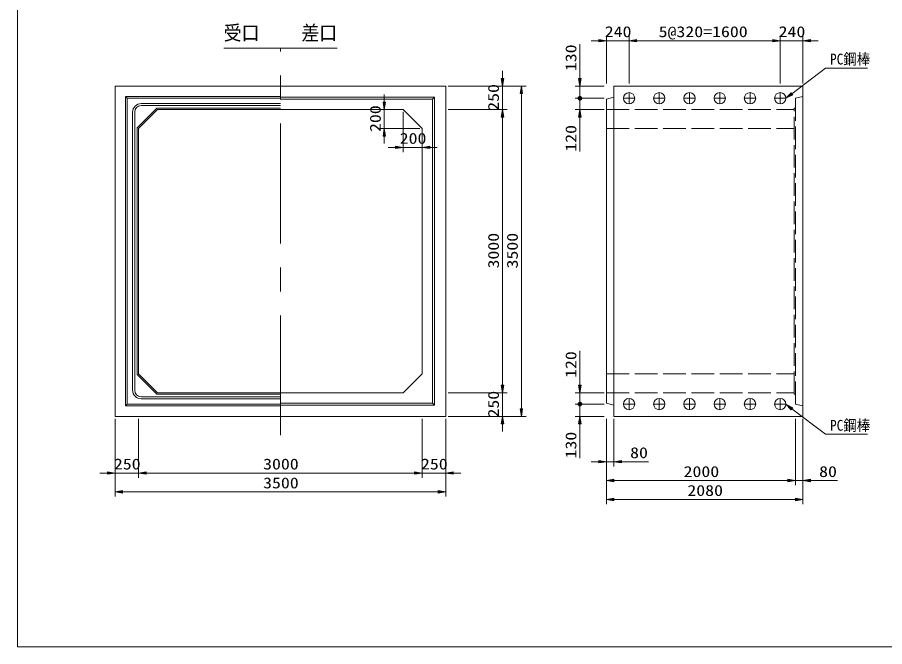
# Model space of a CAD drawing. Units: millimetres on the paper, scale 1:40. Extents: x 18 to 410, y 10 to 287.
# Drawn here: x 18 to 247.5, y 10 to 176.7 of the extents above; entities that cross this region are included whole.
import ezdxf
from ezdxf.enums import TextEntityAlignment as Align

# ---------------------------------------------------------------- set-up
doc = ezdxf.new("R2010")
doc.units = ezdxf.units.MM
doc.linetypes.add('DASHED', pattern=[7.5, 6, -1.5])
doc.linetypes.add('USER1', pattern=[50.8, 31.75, -6.35, 6.35, -6.35])
for name, color, linetype, lineweight in [('0_7', 7, 'Continuous', 13), ('Layer1', 3, 'Continuous', 13), ('Layer2', 6, 'USER1', 13), ('Layer3', 7, 'Continuous', 13), ('Layer4', 4, 'DASHED', 13), ('Layer7', 9, 'Continuous', 13)]:
    doc.layers.add(name, color=color, linetype=linetype, lineweight=lineweight)
doc.styles.add('ＭＳ ゴシック', font='')
doc.styles.get('ＭＳ ゴシック').set_extended_font_data('MS Gothic')

msp = doc.modelspace()

# ---------------------------------------------------------------- hatches: boundary and pattern name
at = {"layer": 'Layer1'}
for points in [[(171.844, 170.825), (171.844, 170.158), (173.844, 170.492)], [(181.844, 170.825), (181.844, 170.158), (179.844, 170.492)], [(181.844, 170.825), (181.844, 170.158), (179.844, 170.492)], [(217.844, 170.825), (217.844, 170.158), (219.844, 170.492)], [(217.844, 170.825), (217.844, 170.158), (219.844, 170.492)], [(227.844, 170.825), (227.844, 170.158), (225.844, 170.492)], [(146.01, 160.492), (146.677, 160.492), (146.344, 158.492)], [(151.01, 156.492), (151.677, 156.492), (151.344, 158.492)], [(166.51, 160.492), (167.177, 160.492), (166.844, 158.492)], [(223.137, 156.189), (221.344, 155.242), (222.733, 156.719)], [(114.76, 154.242), (115.427, 154.242), (115.094, 152.242)], [(166.874, 155.724), (166.784, 155.718), (166.724, 155.707), (166.667, 155.688), (166.613, 155.662), (166.562, 155.63), (166.515, 155.592), (166.474, 155.548), (166.438, 155.499), (166.409, 155.446), (166.387, 155.39), (166.372, 155.332), (166.365, 155.272), (166.365, 155.212), (166.372, 155.152), (166.387, 155.093), (166.409, 155.037), (166.438, 154.984), (166.474, 154.936), (166.515, 154.892), (166.562, 154.853), (166.613, 154.821), (166.667, 154.795), (166.724, 154.777), (166.813, 154.76), (166.844, 154.762), (166.844, 155.242)], [(166.874, 155.724), (166.784, 155.718), (166.724, 155.707), (166.667, 155.688), (166.613, 155.662), (166.562, 155.63), (166.515, 155.592), (166.474, 155.548), (166.438, 155.499), (166.409, 155.446), (166.387, 155.39), (166.372, 155.332), (166.365, 155.272), (166.365, 155.212), (166.372, 155.152), (166.387, 155.093), (166.409, 155.037), (166.438, 154.984), (166.474, 154.936), (166.515, 154.892), (166.562, 154.853), (166.613, 154.821), (166.667, 154.795), (166.724, 154.777), (166.813, 154.76), (166.844, 154.762), (166.844, 155.242)], [(166.813, 154.76), (166.904, 154.765), (166.963, 154.777), (167.02, 154.795), (167.075, 154.821), (167.126, 154.853), (167.172, 154.892), (167.214, 154.936), (167.249, 154.984), (167.278, 155.037), (167.3, 155.093), (167.315, 155.152), (167.323, 155.212), (167.323, 155.272), (167.315, 155.332), (167.3, 155.39), (167.278, 155.446), (167.249, 155.499), (167.214, 155.548), (167.172, 155.592), (167.126, 155.63), (167.075, 155.662), (167.02, 155.688), (166.963, 155.707), (166.874, 155.724), (166.844, 155.722), (166.844, 155.242)], [(166.813, 154.76), (166.904, 154.765), (166.963, 154.777), (167.02, 154.795), (167.075, 154.821), (167.126, 154.853), (167.172, 154.892), (167.214, 154.936), (167.249, 154.984), (167.278, 155.037), (167.3, 155.093), (167.315, 155.152), (167.323, 155.212), (167.323, 155.272), (167.315, 155.332), (167.3, 155.39), (167.278, 155.446), (167.249, 155.499), (167.214, 155.548), (167.172, 155.592), (167.126, 155.63), (167.075, 155.662), (167.02, 155.688), (166.963, 155.707), (166.874, 155.724), (166.844, 155.722), (166.844, 155.242)], [(146.01, 150.242), (146.677, 150.242), (146.344, 152.242)], [(146.01, 150.242), (146.677, 150.242), (146.344, 152.242)], [(166.51, 150.242), (167.177, 150.242), (166.844, 152.242)], [(114.76, 145.242), (115.427, 145.242), (115.094, 147.242)], [(118.094, 142.575), (118.094, 141.908), (120.094, 142.242)], [(127.094, 142.575), (127.094, 141.908), (125.094, 142.242)], [(146.01, 79.242), (146.677, 79.242), (146.344, 77.242)], [(146.01, 79.242), (146.677, 79.242), (146.344, 77.242)], [(166.51, 79.242), (167.177, 79.242), (166.844, 77.242)], [(166.874, 74.724), (166.784, 74.718), (166.724, 74.707), (166.667, 74.688), (166.613, 74.662), (166.562, 74.63), (166.515, 74.592), (166.474, 74.548), (166.438, 74.499), (166.409, 74.446), (166.387, 74.39), (166.372, 74.332), (166.365, 74.272), (166.365, 74.212), (166.372, 74.152), (166.387, 74.093), (166.409, 74.037), (166.438, 73.984), (166.474, 73.936), (166.515, 73.892), (166.562, 73.853), (166.613, 73.821), (166.667, 73.795), (166.724, 73.777), (166.813, 73.76), (166.844, 73.762), (166.844, 74.242)], [(166.874, 74.724), (166.784, 74.718), (166.724, 74.707), (166.667, 74.688), (166.613, 74.662), (166.562, 74.63), (166.515, 74.592), (166.474, 74.548), (166.438, 74.499), (166.409, 74.446), (166.387, 74.39), (166.372, 74.332), (166.365, 74.272), (166.365, 74.212), (166.372, 74.152), (166.387, 74.093), (166.409, 74.037), (166.438, 73.984), (166.474, 73.936), (166.515, 73.892), (166.562, 73.853), (166.613, 73.821), (166.667, 73.795), (166.724, 73.777), (166.813, 73.76), (166.844, 73.762), (166.844, 74.242)], [(166.813, 73.76), (166.904, 73.765), (166.963, 73.777), (167.02, 73.795), (167.075, 73.821), (167.126, 73.853), (167.172, 73.892), (167.214, 73.936), (167.249, 73.984), (167.278, 74.037), (167.3, 74.093), (167.315, 74.152), (167.323, 74.212), (167.323, 74.272), (167.315, 74.332), (167.3, 74.39), (167.278, 74.446), (167.249, 74.499), (167.214, 74.548), (167.172, 74.592), (167.126, 74.63), (167.075, 74.662), (167.02, 74.688), (166.963, 74.707), (166.874, 74.724), (166.844, 74.722), (166.844, 74.242)], [(166.813, 73.76), (166.904, 73.765), (166.963, 73.777), (167.02, 73.795), (167.075, 73.821), (167.126, 73.853), (167.172, 73.892), (167.214, 73.936), (167.249, 73.984), (167.278, 74.037), (167.3, 74.093), (167.315, 74.152), (167.323, 74.212), (167.323, 74.272), (167.315, 74.332), (167.3, 74.39), (167.278, 74.446), (167.249, 74.499), (167.214, 74.548), (167.172, 74.592), (167.126, 74.63), (167.075, 74.662), (167.02, 74.688), (166.963, 74.707), (166.874, 74.724), (166.844, 74.722), (166.844, 74.242)], [(222.733, 72.764), (221.344, 74.242), (223.137, 73.295)], [(151.01, 72.992), (151.677, 72.992), (151.344, 70.992)], [(146.01, 68.992), (146.677, 68.992), (146.344, 70.992)], [(166.51, 68.992), (167.177, 68.992), (166.844, 70.992)], [(171.844, 59.325), (171.844, 58.658), (173.844, 58.992)], [(177.844, 59.325), (177.844, 58.658), (175.844, 58.992)], [(41.844, 56.325), (41.844, 55.658), (43.844, 55.992)], [(52.094, 56.325), (52.094, 55.658), (50.094, 55.992)], [(52.094, 56.325), (52.094, 55.658), (50.094, 55.992)], [(123.094, 56.325), (123.094, 55.658), (125.094, 55.992)], [(123.094, 56.325), (123.094, 55.658), (125.094, 55.992)], [(133.344, 56.325), (133.344, 55.658), (131.344, 55.992)], [(175.844, 54.325), (175.844, 53.658), (173.844, 53.992)], [(221.844, 54.325), (221.844, 53.658), (223.844, 53.992)], [(221.844, 54.325), (221.844, 53.658), (223.844, 53.992)], [(227.844, 54.325), (227.844, 53.658), (225.844, 53.992)], [(45.844, 51.325), (45.844, 50.658), (43.844, 50.992)], [(129.344, 51.325), (129.344, 50.658), (131.344, 50.992)], [(175.844, 49.325), (175.844, 48.658), (173.844, 48.992)], [(223.844, 49.325), (223.844, 48.658), (225.844, 48.992)]]:
    msp.add_hatch(color=256, dxfattribs=at).paths.add_polyline_path(points)

# ---------------------------------------------------------------- linework, layer by layer
at = {"layer": '0_7'}
for p, q in [((18, 287), (18, 10)), ((18, 10), (410, 10))]:
    msp.add_line(p, q, dxfattribs=at)
at = {"layer": 'Layer1'}
for p, q in [((171.844, 170.492), (169.844, 170.492)), ((173.844, 159.117), (173.844, 171.742)), ((179.844, 170.492), (173.844, 170.492)), ((179.844, 159.117), (179.844, 171.742)), ((179.844, 159.117), (179.844, 171.742)), ((181.844, 170.492), (217.844, 170.492)), ((181.844, 170.492), (183.844, 170.492)), ((217.844, 170.492), (215.844, 170.492)), ((219.844, 159.117), (219.844, 171.742)), ((219.844, 159.117), (219.844, 171.742)), ((219.844, 170.492), (225.844, 170.492)), ((225.844, 159.117), (225.844, 171.742)), ((227.844, 170.492), (229.844, 170.492)), ((166.844, 160.492), (166.844, 169.57)), ((222.935, 156.454), (231.844, 163.242)), ((231.844, 163.242), (232.844, 163.242)), ((232.844, 163.242), (242.932, 163.242)), ((146.344, 160.492), (146.344, 162.492)), ((131.969, 158.492), (147.594, 158.492)), ((131.969, 158.492), (152.594, 158.492)), ((146.344, 152.242), (146.344, 158.492)), ((173.219, 158.492), (165.594, 158.492)), ((166.844, 157.242), (166.844, 159.242)), ((166.844, 155.242), (166.844, 158.492)), ((115.094, 154.242), (115.094, 156.242)), ((151.344, 72.992), (151.344, 156.492)), ((166.844, 155.242), (166.844, 157.242)), ((173.219, 155.242), (165.594, 155.242)), ((173.219, 155.242), (165.594, 155.242)), ((166.844, 155.242), (166.844, 152.242)), ((166.844, 155.242), (166.844, 153.242)), ((119.469, 152.242), (113.844, 152.242)), ((115.094, 152.242), (115.094, 147.242)), ((120.094, 151.617), (120.094, 140.992)), ((131.969, 152.242), (147.594, 152.242)), ((131.969, 152.242), (147.594, 152.242)), ((173.219, 152.242), (165.594, 152.242)), ((166.844, 153.242), (166.844, 151.242)), ((146.344, 150.242), (146.344, 148.242)), ((146.344, 79.242), (146.344, 150.242)), ((166.844, 150.242), (166.844, 141.163)), ((124.469, 147.242), (113.844, 147.242)), ((115.094, 145.242), (115.094, 143.242)), ((125.094, 146.617), (125.094, 140.992)), ((118.094, 142.242), (116.094, 142.242)), ((120.094, 142.242), (125.094, 142.242)), ((127.094, 142.242), (129.094, 142.242)), ((166.844, 79.242), (166.844, 88.32)), ((146.344, 79.242), (146.344, 81.242)), ((166.844, 76.242), (166.844, 78.242)), ((131.969, 77.242), (147.594, 77.242)), ((131.969, 77.242), (147.594, 77.242)), ((146.344, 77.242), (146.344, 70.992)), ((173.219, 77.242), (165.594, 77.242)), ((166.844, 74.242), (166.844, 77.242)), ((166.844, 74.242), (166.844, 76.242)), ((173.219, 74.242), (165.594, 74.242)), ((173.219, 74.242), (165.594, 74.242)), ((166.844, 74.242), (166.844, 70.992)), ((166.844, 74.242), (166.844, 72.242)), ((166.844, 72.242), (166.844, 70.242)), ((222.935, 73.03), (231.844, 66.242)), ((43.844, 70.367), (43.844, 54.742)), ((43.844, 70.367), (43.844, 49.742)), ((50.094, 70.367), (50.094, 54.742)), ((50.094, 70.367), (50.094, 54.742)), ((125.094, 70.367), (125.094, 54.742)), ((125.094, 70.367), (125.094, 54.742)), ((131.344, 70.367), (131.344, 54.742)), ((131.344, 70.367), (131.344, 49.742)), ((131.969, 70.992), (147.594, 70.992)), ((131.969, 70.992), (152.594, 70.992)), ((146.344, 68.992), (146.344, 66.992)), ((173.219, 70.992), (165.594, 70.992)), ((166.844, 68.992), (166.844, 59.913)), ((173.844, 70.367), (173.844, 57.742)), ((173.844, 70.367), (173.844, 52.742)), ((173.844, 70.367), (173.844, 47.742)), ((175.844, 70.367), (175.844, 57.742)), ((223.844, 70.367), (223.844, 52.742)), ((223.844, 70.367), (223.844, 52.742)), ((225.844, 70.367), (225.844, 52.742)), ((225.844, 70.367), (225.844, 47.742)), ((231.844, 66.242), (232.844, 66.242)), ((232.844, 66.242), (242.932, 66.242)), ((171.844, 58.992), (169.844, 58.992)), ((173.844, 58.992), (175.844, 58.992)), ((177.844, 58.992), (184.979, 58.992)), ((41.844, 55.992), (39.844, 55.992)), ((50.094, 55.992), (43.844, 55.992)), ((52.094, 55.992), (123.094, 55.992)), ((52.094, 55.992), (54.094, 55.992)), ((123.094, 55.992), (121.094, 55.992)), ((125.094, 55.992), (131.344, 55.992)), ((133.344, 55.992), (135.344, 55.992)), ((175.844, 53.992), (221.844, 53.992)), ((221.844, 53.992), (219.844, 53.992)), ((223.844, 53.992), (225.844, 53.992)), ((227.844, 53.992), (234.979, 53.992)), ((45.844, 50.992), (129.344, 50.992)), ((175.844, 48.992), (223.844, 48.992))]:
    msp.add_line(p, q, dxfattribs=at)
for points in [[(171.844, 170.825), (171.844, 170.158), (173.844, 170.492)], [(181.844, 170.825), (181.844, 170.158), (179.844, 170.492)], [(181.844, 170.825), (181.844, 170.158), (179.844, 170.492)], [(217.844, 170.825), (217.844, 170.158), (219.844, 170.492)], [(217.844, 170.825), (217.844, 170.158), (219.844, 170.492)], [(227.844, 170.825), (227.844, 170.158), (225.844, 170.492)], [(146.01, 160.492), (146.677, 160.492), (146.344, 158.492)], [(151.01, 156.492), (151.677, 156.492), (151.344, 158.492)], [(166.51, 160.492), (167.177, 160.492), (166.844, 158.492)], [(223.137, 156.189), (221.344, 155.242), (222.733, 156.719)], [(114.76, 154.242), (115.427, 154.242), (115.094, 152.242)], [(166.874, 155.724), (166.784, 155.718), (166.724, 155.707), (166.667, 155.688), (166.613, 155.662), (166.562, 155.63), (166.515, 155.592), (166.474, 155.548), (166.438, 155.499), (166.409, 155.446), (166.387, 155.39), (166.372, 155.332), (166.365, 155.272), (166.365, 155.212), (166.372, 155.152), (166.387, 155.093), (166.409, 155.037), (166.438, 154.984), (166.474, 154.936), (166.515, 154.892), (166.562, 154.853), (166.613, 154.821), (166.667, 154.795), (166.724, 154.777), (166.813, 154.76), (166.844, 154.762), (166.844, 155.242)], [(166.874, 155.724), (166.784, 155.718), (166.724, 155.707), (166.667, 155.688), (166.613, 155.662), (166.562, 155.63), (166.515, 155.592), (166.474, 155.548), (166.438, 155.499), (166.409, 155.446), (166.387, 155.39), (166.372, 155.332), (166.365, 155.272), (166.365, 155.212), (166.372, 155.152), (166.387, 155.093), (166.409, 155.037), (166.438, 154.984), (166.474, 154.936), (166.515, 154.892), (166.562, 154.853), (166.613, 154.821), (166.667, 154.795), (166.724, 154.777), (166.813, 154.76), (166.844, 154.762), (166.844, 155.242)], [(166.813, 154.76), (166.904, 154.765), (166.963, 154.777), (167.02, 154.795), (167.075, 154.821), (167.126, 154.853), (167.172, 154.892), (167.214, 154.936), (167.249, 154.984), (167.278, 155.037), (167.3, 155.093), (167.315, 155.152), (167.323, 155.212), (167.323, 155.272), (167.315, 155.332), (167.3, 155.39), (167.278, 155.446), (167.249, 155.499), (167.214, 155.548), (167.172, 155.592), (167.126, 155.63), (167.075, 155.662), (167.02, 155.688), (166.963, 155.707), (166.874, 155.724), (166.844, 155.722), (166.844, 155.242)], [(166.813, 154.76), (166.904, 154.765), (166.963, 154.777), (167.02, 154.795), (167.075, 154.821), (167.126, 154.853), (167.172, 154.892), (167.214, 154.936), (167.249, 154.984), (167.278, 155.037), (167.3, 155.093), (167.315, 155.152), (167.323, 155.212), (167.323, 155.272), (167.315, 155.332), (167.3, 155.39), (167.278, 155.446), (167.249, 155.499), (167.214, 155.548), (167.172, 155.592), (167.126, 155.63), (167.075, 155.662), (167.02, 155.688), (166.963, 155.707), (166.874, 155.724), (166.844, 155.722), (166.844, 155.242)], [(146.01, 150.242), (146.677, 150.242), (146.344, 152.242)], [(146.01, 150.242), (146.677, 150.242), (146.344, 152.242)], [(166.51, 150.242), (167.177, 150.242), (166.844, 152.242)], [(114.76, 145.242), (115.427, 145.242), (115.094, 147.242)], [(118.094, 142.575), (118.094, 141.908), (120.094, 142.242)], [(127.094, 142.575), (127.094, 141.908), (125.094, 142.242)], [(146.01, 79.242), (146.677, 79.242), (146.344, 77.242)], [(146.01, 79.242), (146.677, 79.242), (146.344, 77.242)], [(166.51, 79.242), (167.177, 79.242), (166.844, 77.242)], [(166.874, 74.724), (166.784, 74.718), (166.724, 74.707), (166.667, 74.688), (166.613, 74.662), (166.562, 74.63), (166.515, 74.592), (166.474, 74.548), (166.438, 74.499), (166.409, 74.446), (166.387, 74.39), (166.372, 74.332), (166.365, 74.272), (166.365, 74.212), (166.372, 74.152), (166.387, 74.093), (166.409, 74.037), (166.438, 73.984), (166.474, 73.936), (166.515, 73.892), (166.562, 73.853), (166.613, 73.821), (166.667, 73.795), (166.724, 73.777), (166.813, 73.76), (166.844, 73.762), (166.844, 74.242)], [(166.874, 74.724), (166.784, 74.718), (166.724, 74.707), (166.667, 74.688), (166.613, 74.662), (166.562, 74.63), (166.515, 74.592), (166.474, 74.548), (166.438, 74.499), (166.409, 74.446), (166.387, 74.39), (166.372, 74.332), (166.365, 74.272), (166.365, 74.212), (166.372, 74.152), (166.387, 74.093), (166.409, 74.037), (166.438, 73.984), (166.474, 73.936), (166.515, 73.892), (166.562, 73.853), (166.613, 73.821), (166.667, 73.795), (166.724, 73.777), (166.813, 73.76), (166.844, 73.762), (166.844, 74.242)], [(166.813, 73.76), (166.904, 73.765), (166.963, 73.777), (167.02, 73.795), (167.075, 73.821), (167.126, 73.853), (167.172, 73.892), (167.214, 73.936), (167.249, 73.984), (167.278, 74.037), (167.3, 74.093), (167.315, 74.152), (167.323, 74.212), (167.323, 74.272), (167.315, 74.332), (167.3, 74.39), (167.278, 74.446), (167.249, 74.499), (167.214, 74.548), (167.172, 74.592), (167.126, 74.63), (167.075, 74.662), (167.02, 74.688), (166.963, 74.707), (166.874, 74.724), (166.844, 74.722), (166.844, 74.242)], [(166.813, 73.76), (166.904, 73.765), (166.963, 73.777), (167.02, 73.795), (167.075, 73.821), (167.126, 73.853), (167.172, 73.892), (167.214, 73.936), (167.249, 73.984), (167.278, 74.037), (167.3, 74.093), (167.315, 74.152), (167.323, 74.212), (167.323, 74.272), (167.315, 74.332), (167.3, 74.39), (167.278, 74.446), (167.249, 74.499), (167.214, 74.548), (167.172, 74.592), (167.126, 74.63), (167.075, 74.662), (167.02, 74.688), (166.963, 74.707), (166.874, 74.724), (166.844, 74.722), (166.844, 74.242)], [(222.733, 72.764), (221.344, 74.242), (223.137, 73.295)], [(151.01, 72.992), (151.677, 72.992), (151.344, 70.992)], [(146.01, 68.992), (146.677, 68.992), (146.344, 70.992)], [(166.51, 68.992), (167.177, 68.992), (166.844, 70.992)], [(171.844, 59.325), (171.844, 58.658), (173.844, 58.992)], [(177.844, 59.325), (177.844, 58.658), (175.844, 58.992)], [(41.844, 56.325), (41.844, 55.658), (43.844, 55.992)], [(52.094, 56.325), (52.094, 55.658), (50.094, 55.992)], [(52.094, 56.325), (52.094, 55.658), (50.094, 55.992)], [(123.094, 56.325), (123.094, 55.658), (125.094, 55.992)], [(123.094, 56.325), (123.094, 55.658), (125.094, 55.992)], [(133.344, 56.325), (133.344, 55.658), (131.344, 55.992)], [(175.844, 54.325), (175.844, 53.658), (173.844, 53.992)], [(221.844, 54.325), (221.844, 53.658), (223.844, 53.992)], [(221.844, 54.325), (221.844, 53.658), (223.844, 53.992)], [(227.844, 54.325), (227.844, 53.658), (225.844, 53.992)], [(45.844, 51.325), (45.844, 50.658), (43.844, 50.992)], [(129.344, 51.325), (129.344, 50.658), (131.344, 50.992)], [(175.844, 49.325), (175.844, 48.658), (173.844, 48.992)], [(223.844, 49.325), (223.844, 48.658), (225.844, 48.992)]]:
    msp.add_lwpolyline(points, close=True, dxfattribs=at)
at = {"layer": 'Layer2'}
msp.add_line((87.594, 65.992), (87.594, 168.492), dxfattribs=at)
at = {"layer": 'Layer3'}
for p, q in [((43.844, 70.992), (43.844, 158.492)), ((43.844, 158.492), (131.344, 158.492)), ((131.344, 158.492), (131.344, 70.992)), ((225.844, 158.492), (175.844, 158.492)), ((175.844, 158.492), (175.844, 70.992)), ((225.844, 70.992), (225.844, 158.492)), ((179.844, 153.742), (179.844, 156.742)), ((187.844, 153.742), (187.844, 156.742)), ((195.844, 153.742), (195.844, 156.742)), ((203.844, 153.742), (203.844, 156.742)), ((211.844, 153.742), (211.844, 156.742)), ((219.844, 153.742), (219.844, 156.742)), ((46.594, 73.742), (46.594, 155.742)), ((46.594, 155.742), (87.594, 155.742)), ((46.594, 155.742), (47.094, 155.242)), ((47.094, 74.242), (47.094, 155.242)), ((47.094, 155.242), (87.594, 155.242)), ((50.769, 153.842), (87.594, 153.842)), ((128.344, 155.492), (87.594, 155.492)), ((127.844, 154.992), (87.594, 154.992)), ((128.344, 155.492), (127.844, 154.992)), ((127.844, 74.492), (127.844, 154.992)), ((128.344, 73.992), (128.344, 155.492)), ((173.844, 154.992), (175.844, 155.492)), ((173.844, 74.492), (173.844, 154.992)), ((178.344, 155.242), (181.344, 155.242)), ((186.344, 155.242), (189.344, 155.242)), ((194.344, 155.242), (197.344, 155.242)), ((202.344, 155.242), (205.344, 155.242)), ((210.344, 155.242), (213.344, 155.242)), ((218.344, 155.242), (221.344, 155.242)), ((48.494, 77.917), (48.494, 151.567)), ((49.044, 77.917), (49.044, 151.567)), ((49.719, 147.397), (54.938, 152.617)), ((50.094, 147.242), (55.094, 152.242)), ((50.769, 153.292), (87.594, 153.292)), ((54.938, 152.617), (87.594, 152.617)), ((55.094, 152.242), (120.094, 152.242)), ((120.094, 152.242), (125.094, 147.242)), ((49.719, 82.086), (49.719, 147.397)), ((50.094, 82.242), (50.094, 147.242)), ((125.094, 147.242), (125.094, 82.242)), ((54.938, 76.867), (49.719, 82.086)), ((55.094, 77.242), (50.094, 82.242)), ((125.094, 82.242), (120.094, 77.242)), ((87.594, 76.192), (50.769, 76.192)), ((87.594, 76.867), (54.938, 76.867)), ((120.094, 77.242), (55.094, 77.242)), ((179.844, 72.742), (179.844, 75.742)), ((187.844, 72.742), (187.844, 75.742)), ((195.844, 72.742), (195.844, 75.742)), ((203.844, 72.742), (203.844, 75.742)), ((211.844, 72.742), (211.844, 75.742)), ((219.844, 72.742), (219.844, 75.742)), ((46.594, 73.742), (47.094, 74.242)), ((87.594, 73.742), (46.594, 73.742)), ((87.594, 74.242), (47.094, 74.242)), ((87.594, 75.642), (50.769, 75.642)), ((87.594, 74.492), (127.844, 74.492)), ((87.594, 73.992), (128.344, 73.992)), ((128.344, 73.992), (127.844, 74.492)), ((175.844, 73.992), (173.844, 74.492)), ((178.344, 74.242), (181.344, 74.242)), ((186.344, 74.242), (189.344, 74.242)), ((194.344, 74.242), (197.344, 74.242)), ((202.344, 74.242), (205.344, 74.242)), ((210.344, 74.242), (213.344, 74.242)), ((218.344, 74.242), (221.344, 74.242)), ((131.344, 70.992), (43.844, 70.992)), ((175.844, 70.992), (225.844, 70.992))]:
    msp.add_line(p, q, dxfattribs=at)
for centre in [(179.844, 155.242), (187.844, 155.242), (195.844, 155.242), (203.844, 155.242), (211.844, 155.242), (219.844, 155.242), (179.844, 74.242), (187.844, 74.242), (195.844, 74.242), (203.844, 74.242), (211.844, 74.242), (219.844, 74.242)]:
    msp.add_circle(centre, 1.5, dxfattribs=at)
for centre, radius, start, end in [((50.769, 151.567), 2.275, 90, 180), ((50.769, 151.567), 1.725, 90, 180), ((50.769, 77.917), 2.275, 180, 270), ((50.769, 77.917), 1.725, 180, 270)]:
    msp.add_arc(centre, radius, start, end, dxfattribs=at)
at = {"layer": 'Layer4'}
for p, q in [((223.844, 155.242), (225.844, 155.742)), ((223.844, 74.242), (223.844, 155.242)), ((173.844, 152.242), (223.544, 152.242)), ((223.544, 76.867), (223.544, 152.617)), ((223.544, 152.617), (223.844, 152.617)), ((173.844, 147.242), (223.544, 147.242)), ((173.844, 82.242), (223.544, 82.242)), ((173.844, 77.242), (223.544, 77.242)), ((223.844, 76.867), (223.544, 76.867)), ((225.844, 73.742), (223.844, 74.242))]:
    msp.add_line(p, q, dxfattribs=at)
at = {"layer": 'Layer7'}
msp.add_line((72.594, 168.492), (102.594, 168.492), dxfattribs=at)

# ---------------------------------------------------------------- texts
at = {"layer": 'Layer1', "color": 9, "style": 'ＭＳ ゴシック'}
for s, width, p in [('240', 1.2, (173.415, 170.562)), ('5@320=1600', 1.2, (187.672, 170.562)), ('240', 1.2, (219.415, 170.562)), ('PC鋼棒', 0.9, (233.012, 163.312)), ('200', 1.2, (119.165, 142.312)), ('PC鋼棒', 0.9, (233.012, 66.312)), ('80', 1.2, (180.126, 59.062)), ('250', 1.2, (43.54, 56.062)), ('3000', 1.2, (83.022, 56.062)), ('250', 1.2, (124.79, 56.062)), ('2000', 1.2, (194.272, 54.062)), ('80', 1.2, (230.126, 54.062)), ('3500', 1.2, (83.022, 51.062)), ('2080', 1.2, (195.272, 49.062))]:
    msp.add_text(s, height=2.886, dxfattribs=dict(at, width=width)).set_placement(p, align=Align.BOTTOM_LEFT)
at = {"layer": 'Layer1', "color": 9, "style": 'ＭＳ ゴシック', "width": 1.2}
for s, p in [('130', (166.774, 162.431)), ('250', (146.274, 151.938)), ('200', (115.024, 146.313)), ('120', (166.774, 141.102)), ('3000', (146.274, 110.17)), ('3500', (151.274, 110.17)), ('120', (166.774, 81.181)), ('250', (146.274, 70.688)), ('130', (166.774, 59.852))]:
    msp.add_text(s, height=2.886, rotation=90, dxfattribs=at).set_placement(p, align=Align.BOTTOM_LEFT)
at = {"layer": 'Layer7', "style": 'ＭＳ ゴシック', "width": 0.9}
msp.add_text('受口', height=3.848, dxfattribs=at).set_placement((72.594, 169.492), align=Align.BOTTOM_LEFT)
msp.add_text('差口', height=3.848, dxfattribs=at).set_placement((102.594, 169.492), align=Align.BOTTOM_RIGHT)

doc.saveas('drawing.dxf')
